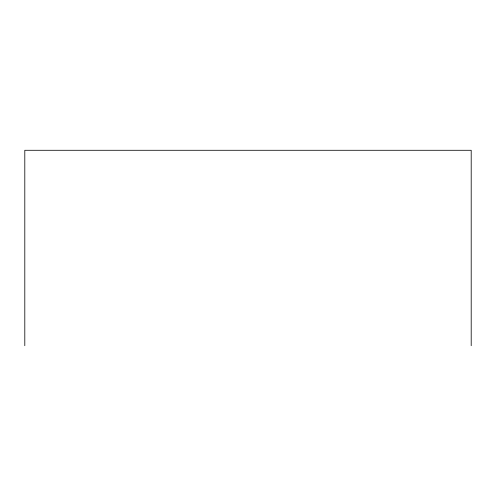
<?xml version="1.0" encoding="UTF-8"?>
<svg xmlns="http://www.w3.org/2000/svg" width="496" height="496" viewBox="0 0 496 496"><rect width="100%" height="100%" fill="white"/><g stroke="black" fill="none" stroke-linecap="round" stroke-linejoin="round"><path stroke-width="0.74" d="M471.2 345.712L471.2 150.288L24.8 150.288L24.8 345.712"/></g></svg>
